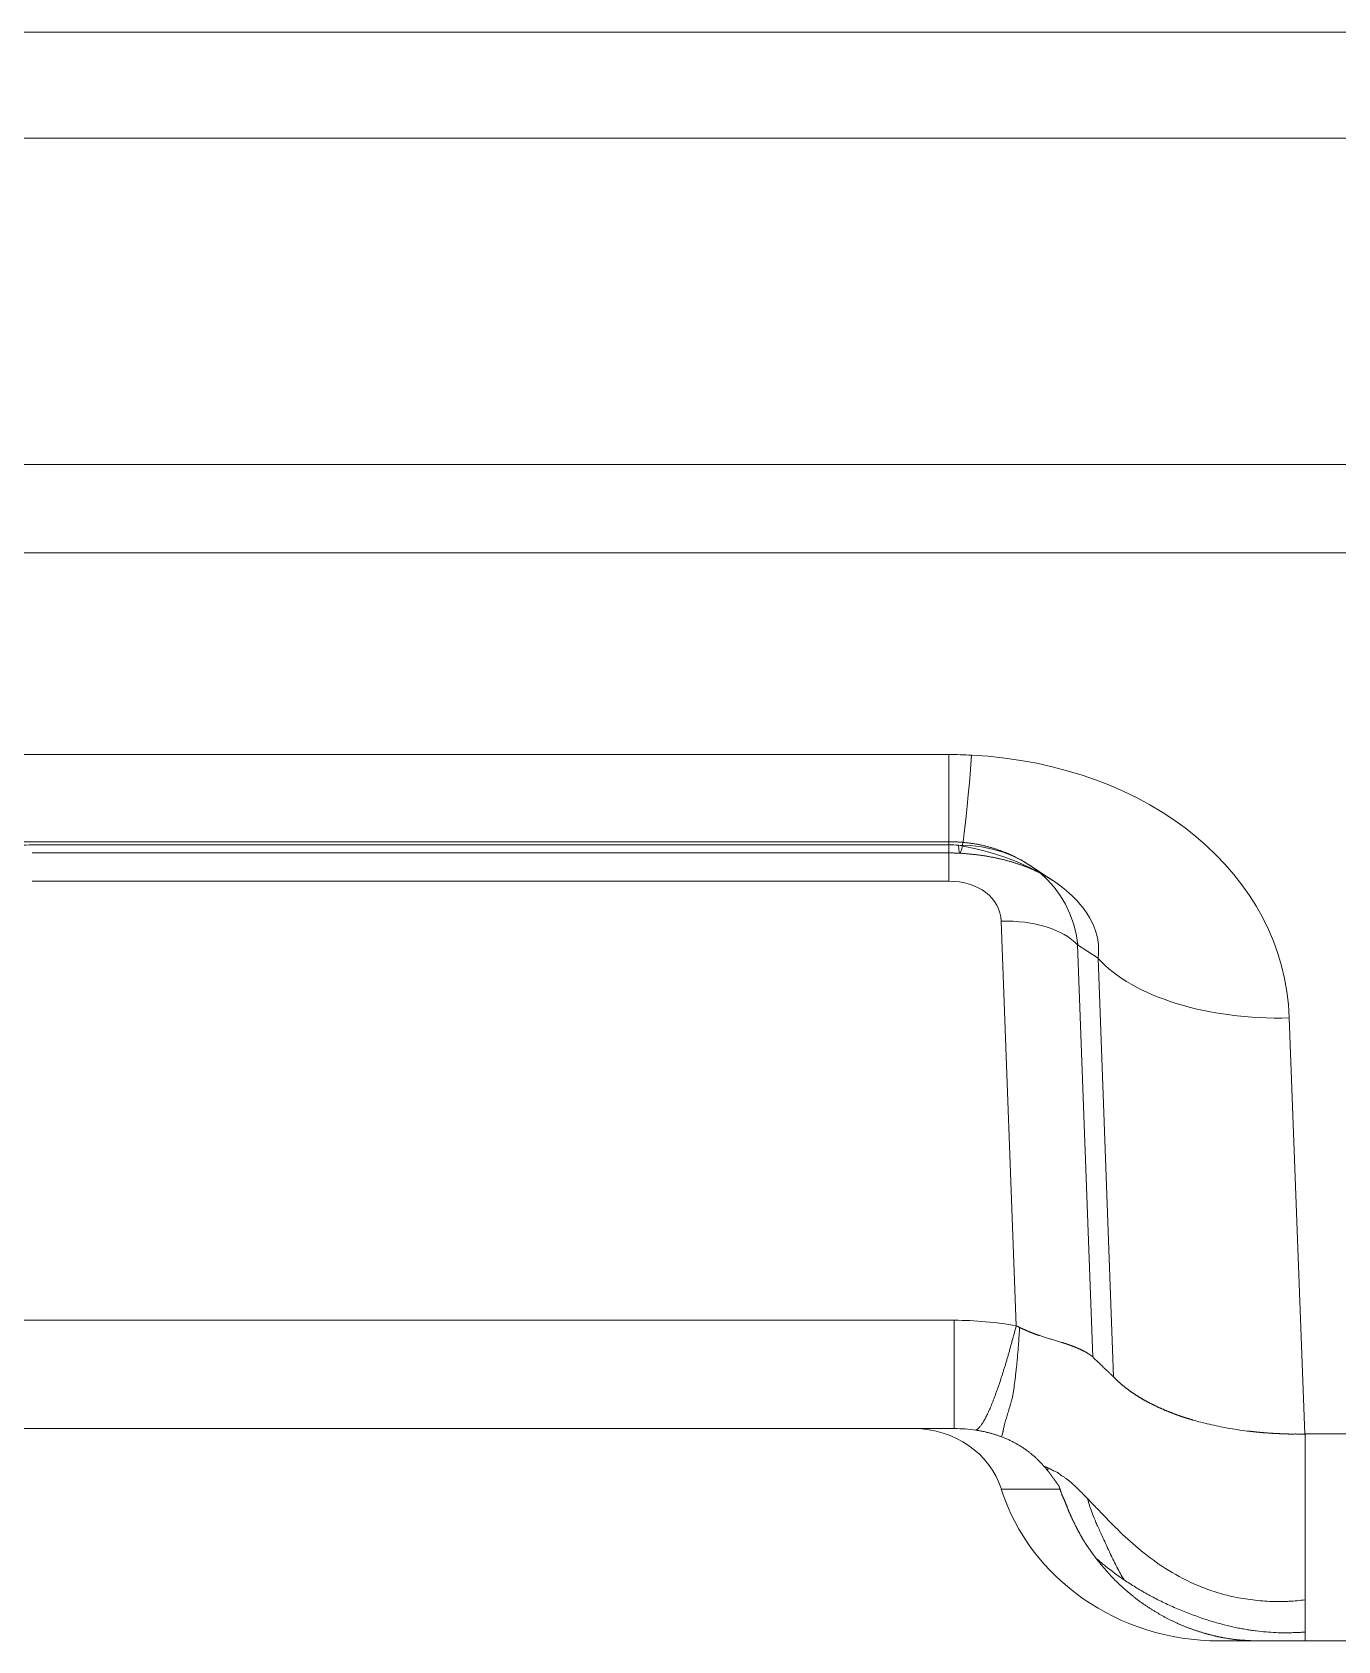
# Model space of a CAD drawing. Header units: millimetres. Extents: x 117382 to 126876, y -1151 to 1280.
# Drawn here: x 126549.65 to 126561.96, y 759.21 to 774.37 of the extents above; entities that cross this region are included whole.
import ezdxf

# ---------------------------------------------------------------- set-up
doc = ezdxf.new("R2010")
doc.units = ezdxf.units.MM
doc.linetypes.add('DASHED', pattern=[0])
doc.layers.add('DIE_P', color=2, linetype='Continuous')
doc.layers.add('TEXT', color=4, linetype='Continuous')

# ---------------------------------------------------------------- blocks, each defined once
blk = doc.blocks.new('*u7592')
at = {"layer": 'DIE_P', "color": 155, "linetype": 'DASHED', "lineweight": 13}
for p, q in [((-58.676, 19.761), (25.506, 19.761)), ((0, 15.688), (30.615, 15.688)), ((30.615, 14.856), (0, 14.856)), ((16.146, 12.954), (7.501, 12.954)), ((16.146, 12.026), (16.146, 12.954)), ((7.501, 12.102), (16.146, 12.102)), ((16.146, 12.102), (16.146, 11.76)), ((7.501, 11.76), (16.146, 11.76)), ((16.638, 11.384), (16.78, 7.569)), ((17.503, 7.275), (17.359, 11.16)), ((17.359, 11.16), (17.551, 11.033)), ((17.551, 11.033), (17.698, 7.087)), ((19.5, 6.549), (19.355, 10.472)), ((16.195, 7.621), (7.016, 7.621)), ((16.195, 6.6), (16.195, 7.621)), ((30.615, 6.55), (19.502, 6.55)), ((17.191, 6.029), (16.64, 6.029))]:
    blk.add_line(p, q, dxfattribs=at)
at = {"layer": 'DIE_P', "color": 11, "linetype": 'Continuous', "lineweight": 13}
blk.add_line((25.443, 19.763), (-58.621, 19.763), dxfattribs=at)
at = {"layer": 'DIE_P', "color": 155, "linetype": 'Continuous', "lineweight": 13}
blk.add_line((23.201, 18.763), (-56.385, 18.763), dxfattribs=at)
at = {"layer": 'DIE_P', "color": 2, "linetype": 'DASHED', "lineweight": 13}
for p, q in [((16.146, 12.132), (7.501, 12.132)), ((7.501, 12.026), (16.146, 12.026)), ((17.119, 11.771), (16.906, 11.911)), ((7.016, 6.6), (16.195, 6.6)), ((18.693, 4.6), (19.074, 4.6)), ((19.504, 4.6), (30.335, 4.6))]:
    blk.add_line(p, q, dxfattribs=at)
at = {"layer": 'DIE_P', "color": 155, "linetype": 'DASHED', "lineweight": 13}
for centre, major_axis, ratio, start_param, end_param in [((16.36, 14.02), (-0.111, -1.997), 0.035045, 6.00842, 7.289464), ((15.709, 10.071), (3.595, 0.796), 0.771271, 6.14317, 7.505588), ((16.086, 10.895), (1.119, 0.715), 0.866357, 5.869625, 7.232042), ((15.709, 11.142), (-1.848, 0.042), 0.544446, 3.074179, 4.436596), ((16.086, 11.323), (0.545, 0.121), 0.771271, 6.14317, 7.574486), ((16.638, 10.955), (-0.799, -0.03), 0.535564, 3.568082, 4.692508), ((19.355, 11.543), (1.999, 0.074), 0.535564, 3.568082, 4.692508), ((15.463, 4.621), (2.927, 1.937), 0.782698, 0.68218, 0.869048), ((15.463, 5.8), (1.352, 0.537), 0.438926, 0.648764, 0.835632)]:
    blk.add_ellipse(centre, major_axis=major_axis, ratio=ratio, start_param=start_param, end_param=end_param, dxfattribs=at)
at = {"layer": 'DIE_P', "color": 2, "linetype": 'DASHED', "lineweight": 13}
for centre, major_axis, start_param, end_param in [((15.819, 5.8), (-0.857, 0), 3.431344, 4.712389), ((18.693, 6.6), (-2.143, 0), 0.289752, 1.570796)]:
    blk.add_ellipse(centre, major_axis=major_axis, ratio=0.933382, start_param=start_param, end_param=end_param, dxfattribs=at)
at = {"layer": 'DIE_P', "color": 155, "linetype": 'DASHED', "lineweight": 13}
for points, knots in [([(7.501, 12.954), (7.455, 12.954), (7.409, 12.954), (7.317, 12.95), (7.271, 12.948), (7.225, 12.944)], [0, 0, 0, 0, 0.5, 0.5, 1, 1, 1, 1]), ([(16.398, 6.586), (16.4, 6.587), (16.404, 6.589), (16.41, 6.592), (16.417, 6.597), (16.423, 6.603), (16.43, 6.61), (16.437, 6.618), (16.445, 6.627), (16.452, 6.638), (16.46, 6.649), (16.469, 6.662), (16.477, 6.677), (16.486, 6.692), (16.494, 6.709), (16.504, 6.727), (16.513, 6.747), (16.523, 6.768), (16.533, 6.791), (16.543, 6.815), (16.553, 6.84), (16.564, 6.867), (16.575, 6.896), (16.586, 6.926), (16.598, 6.958), (16.609, 6.991), (16.621, 7.026), (16.631, 7.056), (16.639, 7.079), (16.644, 7.095), (16.649, 7.111), (16.654, 7.127), (16.659, 7.143), (16.664, 7.16), (16.669, 7.176), (16.675, 7.193), (16.68, 7.21), (16.685, 7.227), (16.69, 7.244), (16.695, 7.261), (16.7, 7.278), (16.705, 7.296), (16.71, 7.313), (16.715, 7.331), (16.72, 7.349), (16.725, 7.367), (16.73, 7.385), (16.735, 7.403), (16.74, 7.422), (16.745, 7.44), (16.75, 7.458), (16.755, 7.476), (16.76, 7.495), (16.765, 7.513), (16.77, 7.531), (16.775, 7.549), (16.778, 7.561), (16.78, 7.567)], [0, 0, 0, 0, 0.022678, 0.045521, 0.068563, 0.09183, 0.115344, 0.139117, 0.163149, 0.187423, 0.211929, 0.236664, 0.261633, 0.286845, 0.312311, 0.338045, 0.364049, 0.390299, 0.416786, 0.443522, 0.470532, 0.497811, 0.52535, 0.553144, 0.581207, 0.609562, 0.638224, 0.6672, 0.679318, 0.691397, 0.703437, 0.715425, 0.727357, 0.739242, 0.751083, 0.762881, 0.774635, 0.786345, 0.798009, 0.809627, 0.8212, 0.832726, 0.844212, 0.85567, 0.867108, 0.878546, 0.889968, 0.901339, 0.912627, 0.923838, 0.934993, 0.946081, 0.957028, 0.967797, 0.978491, 0.989228, 1, 1, 1, 1]), ([(16.642, 6.523), (16.644, 6.528), (16.646, 6.534), (16.65, 6.548), (16.652, 6.556), (16.654, 6.569), (16.655, 6.572), (16.656, 6.577), (16.656, 6.58), (16.658, 6.589), (16.661, 6.607), (16.67, 6.641), (16.679, 6.671), (16.688, 6.703), (16.693, 6.719), (16.709, 6.771), (16.72, 6.808), (16.734, 6.857), (16.737, 6.867), (16.742, 6.888), (16.746, 6.905), (16.749, 6.922), (16.751, 6.934), (16.752, 6.941), (16.755, 6.959), (16.757, 6.972), (16.763, 7.011), (16.766, 7.038), (16.773, 7.094), (16.776, 7.123), (16.781, 7.167), (16.783, 7.182), (16.786, 7.213), (16.788, 7.228), (16.792, 7.276), (16.795, 7.309), (16.799, 7.359), (16.8, 7.376), (16.802, 7.402), (16.803, 7.411), (16.804, 7.428), (16.805, 7.437), (16.806, 7.455), (16.806, 7.465), (16.808, 7.483), (16.808, 7.492), (16.809, 7.509), (16.81, 7.518), (16.811, 7.536), (16.811, 7.545), (16.811, 7.554)], [0, 0, 0, 0, 0.0625, 0.0625, 0.125, 0.125, 0.140625, 0.140625, 0.15625, 0.15625, 0.1875, 0.25, 0.3125, 0.3125, 0.375, 0.375, 0.5, 0.5, 0.53125, 0.53125, 0.5625, 0.578125, 0.578125, 0.59375, 0.59375, 0.625, 0.625, 0.6875, 0.6875, 0.75, 0.75, 0.78125, 0.78125, 0.8125, 0.8125, 0.875, 0.875, 0.90625, 0.90625, 0.921875, 0.921875, 0.9375, 0.9375, 0.953125, 0.953125, 0.96875, 0.96875, 0.984375, 0.984375, 1, 1, 1, 1]), ([(16.78, 7.567), (16.781, 7.567), (16.783, 7.567), (16.785, 7.566), (16.788, 7.565), (16.791, 7.564), (16.794, 7.563), (16.797, 7.562), (16.8, 7.56), (16.802, 7.559), (16.805, 7.557), (16.808, 7.555), (16.81, 7.554), (16.811, 7.554)], [0, 0, 0, 0, 0.07697, 0.157414, 0.241547, 0.329382, 0.420444, 0.514176, 0.610005, 0.70728, 0.805215, 0.903002, 1, 1, 1, 1]), ([(16.811, 7.554), (16.813, 7.553), (16.817, 7.551), (16.823, 7.548), (16.829, 7.545), (16.835, 7.543), (16.84, 7.54), (16.846, 7.538), (16.852, 7.536), (16.857, 7.533), (16.863, 7.531), (16.869, 7.528), (16.874, 7.526), (16.88, 7.523), (16.885, 7.521), (16.891, 7.518), (16.897, 7.516), (16.902, 7.514), (16.908, 7.512), (16.913, 7.509), (16.918, 7.507), (16.924, 7.505), (16.929, 7.503), (16.934, 7.501), (16.94, 7.499), (16.945, 7.497), (16.95, 7.495), (16.956, 7.493), (16.961, 7.491), (16.966, 7.489), (16.971, 7.487), (16.976, 7.485), (16.981, 7.483), (16.987, 7.482), (16.992, 7.48), (16.997, 7.478), (17.006, 7.475), (17.02, 7.47), (17.038, 7.464), (17.057, 7.459), (17.075, 7.453), (17.094, 7.447), (17.113, 7.442), (17.132, 7.436), (17.15, 7.431), (17.169, 7.425), (17.188, 7.419), (17.202, 7.415), (17.211, 7.412), (17.214, 7.411), (17.218, 7.41), (17.221, 7.409), (17.225, 7.408), (17.228, 7.407), (17.231, 7.406), (17.235, 7.405), (17.238, 7.403), (17.242, 7.402), (17.245, 7.401), (17.249, 7.4), (17.252, 7.399), (17.256, 7.398), (17.259, 7.397), (17.262, 7.395), (17.266, 7.394), (17.269, 7.393), (17.272, 7.392), (17.276, 7.391), (17.279, 7.39), (17.282, 7.388), (17.286, 7.387), (17.289, 7.386), (17.292, 7.385), (17.296, 7.384), (17.299, 7.382), (17.302, 7.381), (17.306, 7.38), (17.309, 7.379), (17.312, 7.377), (17.315, 7.376), (17.318, 7.375), (17.322, 7.374), (17.325, 7.372), (17.328, 7.371), (17.331, 7.37), (17.334, 7.369), (17.338, 7.367), (17.341, 7.366), (17.344, 7.365), (17.347, 7.364), (17.35, 7.362), (17.353, 7.361), (17.356, 7.36), (17.359, 7.358), (17.362, 7.357), (17.365, 7.356), (17.368, 7.354), (17.371, 7.353), (17.374, 7.352), (17.377, 7.35), (17.38, 7.349), (17.383, 7.348), (17.386, 7.346), (17.389, 7.345), (17.392, 7.344), (17.395, 7.342), (17.398, 7.341), (17.401, 7.339), (17.404, 7.338), (17.406, 7.336), (17.409, 7.335), (17.412, 7.334), (17.415, 7.332), (17.418, 7.331), (17.42, 7.329), (17.423, 7.328), (17.426, 7.326), (17.429, 7.325), (17.431, 7.323), (17.434, 7.322), (17.437, 7.32), (17.439, 7.319), (17.442, 7.317), (17.444, 7.316), (17.447, 7.314), (17.45, 7.313), (17.452, 7.311), (17.455, 7.309), (17.457, 7.308), (17.46, 7.306), (17.462, 7.305), (17.465, 7.303), (17.467, 7.301), (17.47, 7.3), (17.472, 7.298), (17.474, 7.297), (17.477, 7.295), (17.479, 7.293), (17.481, 7.292), (17.484, 7.29), (17.486, 7.288), (17.488, 7.287), (17.49, 7.285), (17.493, 7.283), (17.495, 7.282), (17.497, 7.28), (17.499, 7.279), (17.501, 7.277), (17.503, 7.276), (17.504, 7.275)], [0, 0, 0, 0, 0.007821, 0.015498, 0.022928, 0.030126, 0.037174, 0.044163, 0.051157, 0.058179, 0.065219, 0.072247, 0.079233, 0.08616, 0.09303, 0.099848, 0.106625, 0.113347, 0.119989, 0.126567, 0.133105, 0.139626, 0.146143, 0.152622, 0.159058, 0.165453, 0.171804, 0.178111, 0.184372, 0.19059, 0.196769, 0.202931, 0.20907, 0.215185, 0.221274, 0.227329, 0.233346, 0.254923, 0.276846, 0.299043, 0.321418, 0.344201, 0.367233, 0.390612, 0.41437, 0.438455, 0.462959, 0.487835, 0.492511, 0.497191, 0.501877, 0.506568, 0.511266, 0.515969, 0.520678, 0.525394, 0.530117, 0.534845, 0.539578, 0.544317, 0.54906, 0.553809, 0.558564, 0.563326, 0.568095, 0.572871, 0.577656, 0.582447, 0.587246, 0.592051, 0.596863, 0.601681, 0.606506, 0.611338, 0.616178, 0.621025, 0.62588, 0.630743, 0.635613, 0.640492, 0.645378, 0.650271, 0.655171, 0.66008, 0.664998, 0.669925, 0.674858, 0.679797, 0.684744, 0.689702, 0.69467, 0.699646, 0.704629, 0.709619, 0.714617, 0.719622, 0.724637, 0.72966, 0.734693, 0.739735, 0.744786, 0.749847, 0.754917, 0.759994, 0.765079, 0.770173, 0.775276, 0.780388, 0.785509, 0.79064, 0.795781, 0.800933, 0.806094, 0.811266, 0.816448, 0.82164, 0.826841, 0.832052, 0.837273, 0.842503, 0.847744, 0.852994, 0.858255, 0.863526, 0.868811, 0.874109, 0.879419, 0.884741, 0.890072, 0.895413, 0.900762, 0.906121, 0.911491, 0.916872, 0.922268, 0.927683, 0.933119, 0.938569, 0.944027, 0.949482, 0.954944, 0.960435, 0.965975, 0.971591, 0.977311, 0.982817, 0.98769, 0.992202, 1, 1, 1, 1]), ([(17.504, 7.275), (17.508, 7.271), (17.516, 7.262), (17.529, 7.25), (17.543, 7.237), (17.557, 7.223), (17.571, 7.209), (17.586, 7.195), (17.599, 7.182), (17.611, 7.17), (17.623, 7.159), (17.636, 7.147), (17.646, 7.137), (17.652, 7.131), (17.656, 7.128), (17.659, 7.125), (17.662, 7.122), (17.664, 7.12), (17.667, 7.117), (17.67, 7.115), (17.672, 7.112), (17.675, 7.11), (17.677, 7.108), (17.679, 7.106), (17.682, 7.103), (17.684, 7.101), (17.686, 7.099), (17.688, 7.097), (17.69, 7.096), (17.691, 7.095), (17.693, 7.093), (17.694, 7.091), (17.696, 7.089), (17.698, 7.087), (17.699, 7.086)], [0, 0, 0, 0, 0.063953, 0.130227, 0.19932, 0.270444, 0.343955, 0.419609, 0.49738, 0.550147, 0.609309, 0.674914, 0.746938, 0.76328, 0.779189, 0.794691, 0.809815, 0.824595, 0.838965, 0.852811, 0.866045, 0.878582, 0.890363, 0.90157, 0.912968, 0.924854, 0.937126, 0.948011, 0.956875, 0.963517, 0.969515, 0.977645, 0.987866, 1, 1, 1, 1]), ([(17.699, 7.086), (17.7, 7.085), (17.703, 7.082), (17.707, 7.078), (17.712, 7.073), (17.718, 7.068), (17.723, 7.063), (17.729, 7.057), (17.734, 7.052), (17.739, 7.047), (17.744, 7.042), (17.75, 7.037), (17.755, 7.033), (17.76, 7.028), (17.766, 7.023), (17.771, 7.018), (17.777, 7.014), (17.782, 7.009), (17.788, 7.004), (17.794, 7), (17.799, 6.995), (17.805, 6.991), (17.811, 6.986), (17.816, 6.982), (17.822, 6.977), (17.828, 6.973), (17.834, 6.968), (17.84, 6.964), (17.846, 6.96), (17.852, 6.955), (17.858, 6.951), (17.864, 6.947), (17.87, 6.942), (17.876, 6.938), (17.882, 6.934), (17.888, 6.93), (17.894, 6.926), (17.901, 6.921), (17.907, 6.917), (17.913, 6.913), (17.92, 6.909), (17.926, 6.905), (17.932, 6.901), (17.939, 6.897), (17.945, 6.893), (17.951, 6.89), (17.958, 6.886), (17.964, 6.882), (17.971, 6.878), (17.977, 6.874), (17.984, 6.871), (17.99, 6.867), (17.997, 6.863), (18.004, 6.86), (18.01, 6.856), (18.017, 6.852), (18.024, 6.849), (18.03, 6.845), (18.037, 6.842), (18.044, 6.838), (18.051, 6.835), (18.057, 6.832), (18.064, 6.828), (18.071, 6.825), (18.078, 6.822), (18.085, 6.818), (18.091, 6.815), (18.098, 6.812), (18.105, 6.809), (18.112, 6.805), (18.119, 6.802), (18.126, 6.799), (18.133, 6.796), (18.14, 6.793), (18.147, 6.79), (18.154, 6.787), (18.161, 6.784), (18.168, 6.78), (18.175, 6.777), (18.182, 6.774), (18.189, 6.771), (18.196, 6.768), (18.204, 6.765), (18.211, 6.762), (18.218, 6.76), (18.225, 6.757), (18.232, 6.754), (18.24, 6.751), (18.247, 6.748), (18.254, 6.745), (18.261, 6.742), (18.269, 6.74), (18.276, 6.737), (18.283, 6.734), (18.291, 6.731), (18.298, 6.729), (18.305, 6.726), (18.313, 6.724), (18.32, 6.721), (18.327, 6.718), (18.335, 6.716), (18.342, 6.713), (18.35, 6.711), (18.357, 6.708), (18.364, 6.706), (18.372, 6.704), (18.379, 6.701), (18.387, 6.699), (18.394, 6.697), (18.402, 6.694), (18.409, 6.692), (18.417, 6.69), (18.424, 6.688), (18.432, 6.685), (18.439, 6.683), (18.469, 6.675), (18.522, 6.66), (18.602, 6.641), (18.685, 6.622), (18.773, 6.605), (18.864, 6.59), (18.929, 6.581), (18.964, 6.577), (18.969, 6.577), (18.974, 6.576), (18.98, 6.575), (18.985, 6.575), (18.99, 6.574), (18.996, 6.574), (19.001, 6.573), (19.006, 6.572), (19.012, 6.572), (19.018, 6.571), (19.023, 6.571), (19.029, 6.57), (19.035, 6.569), (19.04, 6.569), (19.046, 6.568), (19.052, 6.567), (19.058, 6.567), (19.064, 6.566), (19.07, 6.566), (19.076, 6.565), (19.082, 6.564), (19.089, 6.564), (19.095, 6.563), (19.101, 6.563), (19.108, 6.562), (19.114, 6.562), (19.121, 6.561), (19.127, 6.561), (19.134, 6.56), (19.14, 6.56), (19.147, 6.559), (19.154, 6.559), (19.161, 6.558), (19.167, 6.558), (19.174, 6.557), (19.181, 6.557), (19.188, 6.556), (19.195, 6.556), (19.202, 6.555), (19.21, 6.555), (19.217, 6.555), (19.224, 6.554), (19.231, 6.554), (19.239, 6.554), (19.246, 6.553), (19.254, 6.553), (19.261, 6.553), (19.269, 6.552), (19.276, 6.552), (19.284, 6.552), (19.292, 6.551), (19.3, 6.551), (19.308, 6.551), (19.315, 6.55), (19.323, 6.55), (19.331, 6.55), (19.339, 6.55), (19.347, 6.549), (19.355, 6.549), (19.363, 6.549), (19.371, 6.549), (19.379, 6.549), (19.388, 6.549), (19.396, 6.549), (19.405, 6.549), (19.413, 6.55), (19.422, 6.549), (19.431, 6.549), (19.44, 6.549), (19.449, 6.549), (19.457, 6.549), (19.466, 6.549), (19.474, 6.549), (19.483, 6.549), (19.49, 6.549), (19.496, 6.549), (19.498, 6.549)], [0, 0, 0, 0, 0.004154, 0.00891, 0.014126, 0.019701, 0.025172, 0.030301, 0.0353, 0.040228, 0.04514, 0.050049, 0.054954, 0.059856, 0.064752, 0.069639, 0.074516, 0.079382, 0.084234, 0.089072, 0.093897, 0.098714, 0.103522, 0.108319, 0.113106, 0.11788, 0.122641, 0.127387, 0.132122, 0.136849, 0.141567, 0.146279, 0.150984, 0.155683, 0.160378, 0.165062, 0.169731, 0.174387, 0.179028, 0.183655, 0.188269, 0.19287, 0.197457, 0.20203, 0.206591, 0.211139, 0.215675, 0.220199, 0.224711, 0.229213, 0.233705, 0.238188, 0.242662, 0.247128, 0.251584, 0.25603, 0.260466, 0.264892, 0.269307, 0.273711, 0.278104, 0.282484, 0.286852, 0.291206, 0.295548, 0.299876, 0.304196, 0.308507, 0.312809, 0.317103, 0.321388, 0.325665, 0.329934, 0.334194, 0.338447, 0.342692, 0.346929, 0.351158, 0.355379, 0.359594, 0.3638, 0.368, 0.372192, 0.376377, 0.380556, 0.384727, 0.388891, 0.393049, 0.3972, 0.401344, 0.405481, 0.409612, 0.413736, 0.417854, 0.421965, 0.426069, 0.430167, 0.434258, 0.438343, 0.442419, 0.446488, 0.450549, 0.454603, 0.45865, 0.462689, 0.466721, 0.470746, 0.474763, 0.478774, 0.482777, 0.486774, 0.490763, 0.494746, 0.498722, 0.502692, 0.506655, 0.545508, 0.585616, 0.626788, 0.669021, 0.712413, 0.756853, 0.759181, 0.761532, 0.763905, 0.766302, 0.768721, 0.771163, 0.773628, 0.776117, 0.778628, 0.781163, 0.78372, 0.786302, 0.788906, 0.791534, 0.794185, 0.796859, 0.799555, 0.802275, 0.805016, 0.807781, 0.810568, 0.813378, 0.816209, 0.819064, 0.82194, 0.824838, 0.827759, 0.830701, 0.833666, 0.836652, 0.83966, 0.84269, 0.845741, 0.848813, 0.851907, 0.855023, 0.85816, 0.861318, 0.864497, 0.867698, 0.87092, 0.874166, 0.877434, 0.880725, 0.88404, 0.88738, 0.890744, 0.894135, 0.897552, 0.900992, 0.904452, 0.907928, 0.91142, 0.914927, 0.918446, 0.921976, 0.925515, 0.929061, 0.932611, 0.93617, 0.939758, 0.943379, 0.947036, 0.950735, 0.95448, 0.958274, 0.962124, 0.966033, 0.970008, 0.973994, 0.97794, 0.981833, 0.985657, 0.989399, 0.993045, 0.996582, 1, 1, 1, 1]), ([(16.642, 6.523), (16.637, 6.525), (16.628, 6.528), (16.614, 6.533), (16.6, 6.538), (16.586, 6.543), (16.572, 6.547), (16.558, 6.551), (16.543, 6.555), (16.529, 6.559), (16.515, 6.563), (16.5, 6.566), (16.486, 6.57), (16.471, 6.573), (16.457, 6.576), (16.442, 6.579), (16.428, 6.581), (16.413, 6.584), (16.403, 6.585), (16.398, 6.586)], [0, 0, 0, 0, 0.058182, 0.116306, 0.174537, 0.232905, 0.291372, 0.349882, 0.408407, 0.466973, 0.525674, 0.584534, 0.643513, 0.702577, 0.76176, 0.821097, 0.880599, 0.940249, 1, 1, 1, 1]), ([(17.038, 6.249), (17.034, 6.254), (17.027, 6.262), (17.015, 6.275), (17.003, 6.288), (16.991, 6.3), (16.979, 6.311), (16.967, 6.323), (16.955, 6.334), (16.943, 6.344), (16.931, 6.354), (16.919, 6.364), (16.907, 6.374), (16.895, 6.383), (16.883, 6.392), (16.87, 6.401), (16.857, 6.411), (16.842, 6.421), (16.827, 6.43), (16.812, 6.44), (16.797, 6.449), (16.782, 6.457), (16.767, 6.466), (16.752, 6.474), (16.736, 6.482), (16.721, 6.489), (16.705, 6.497), (16.689, 6.504), (16.674, 6.51), (16.658, 6.517), (16.647, 6.521), (16.642, 6.523)], [0, 0, 0, 0, 0.036961, 0.073127, 0.108507, 0.143288, 0.177724, 0.211595, 0.24475, 0.277355, 0.309598, 0.341445, 0.372636, 0.403284, 0.433471, 0.463267, 0.499678, 0.535914, 0.572026, 0.60798, 0.643943, 0.679865, 0.715633, 0.751244, 0.786866, 0.822499, 0.858092, 0.893605, 0.929055, 0.964513, 1, 1, 1, 1]), ([(19.506, 6.549), (19.505, 6.547), (19.505, 6.542), (19.505, 6.536), (19.505, 6.53), (19.505, 6.524), (19.504, 6.518), (19.504, 6.512), (19.504, 6.506), (19.504, 6.5), (19.504, 6.494), (19.504, 6.488), (19.504, 6.483), (19.504, 6.477), (19.504, 6.472), (19.504, 6.466), (19.504, 6.461), (19.504, 6.455), (19.504, 6.45), (19.504, 6.445), (19.504, 6.44), (19.504, 6.435), (19.504, 6.43), (19.504, 6.425), (19.504, 6.42), (19.504, 6.415), (19.504, 6.41), (19.504, 6.405), (19.504, 6.401), (19.504, 6.396), (19.504, 6.392), (19.504, 6.387), (19.504, 6.383), (19.504, 6.378), (19.504, 6.374), (19.504, 6.37), (19.504, 6.366), (19.504, 6.362), (19.504, 6.358), (19.504, 6.354), (19.504, 6.35), (19.504, 6.346), (19.504, 6.342), (19.504, 6.339), (19.504, 6.335), (19.504, 6.315), (19.504, 6.278), (19.504, 6.226), (19.504, 6.174), (19.504, 6.121), (19.504, 6.068), (19.504, 6.016), (19.504, 5.965), (19.504, 5.916), (19.504, 5.869), (19.504, 5.824), (19.504, 5.78), (19.504, 5.727), (19.504, 5.664), (19.504, 5.593), (19.503, 5.524), (19.503, 5.458), (19.503, 5.395), (19.503, 5.335), (19.503, 5.277), (19.504, 5.222), (19.504, 5.169), (19.504, 5.131), (19.504, 5.104), (19.504, 5.089), (19.504, 5.073), (19.504, 5.058), (19.504, 5.043), (19.504, 5.029), (19.504, 5.014), (19.504, 5), (19.504, 4.99), (19.504, 4.986)], [0, 0, 0, 0, 0.003219, 0.006298, 0.009334, 0.012371, 0.015396, 0.018392, 0.021348, 0.024262, 0.027139, 0.029983, 0.032798, 0.035585, 0.038345, 0.041078, 0.043782, 0.046457, 0.049101, 0.051717, 0.054304, 0.056862, 0.05939, 0.061888, 0.064357, 0.066796, 0.069205, 0.071585, 0.073935, 0.076255, 0.078545, 0.080806, 0.083037, 0.085237, 0.087408, 0.089549, 0.09166, 0.093741, 0.095792, 0.097813, 0.099804, 0.101765, 0.103695, 0.105596, 0.107467, 0.109308, 0.13671, 0.164111, 0.191519, 0.218907, 0.24856, 0.277558, 0.305923, 0.33365, 0.360727, 0.387155, 0.412953, 0.438112, 0.483701, 0.528877, 0.573638, 0.618, 0.66196, 0.705528, 0.748765, 0.791659, 0.834229, 0.876509, 0.890009, 0.903562, 0.917168, 0.930831, 0.944556, 0.958339, 0.972175, 0.986063, 1, 1, 1, 1]), ([(17.077, 6.203), (17.074, 6.207), (17.068, 6.215), (17.058, 6.227), (17.048, 6.238), (17.042, 6.246), (17.038, 6.249)], [0, 0, 0, 0, 0.256753, 0.509547, 0.756817, 1, 1, 1, 1]), ([(17.077, 6.203), (17.077, 6.203), (17.077, 6.203), (17.078, 6.212), (17.078, 6.222), (17.078, 6.23)], [0, 0, 0, 0, 0.053088, 0.053088, 1, 1, 1, 1]), ([(19.504, 4.986), (19.457, 4.98), (19.406, 4.975), (19.336, 4.972), (19.314, 4.971), (19.292, 4.97), (19.277, 4.97), (19.269, 4.97), (19.231, 4.97), (19.17, 4.971), (19.109, 4.975), (19.048, 4.98), (19.017, 4.984), (18.927, 4.996), (18.868, 5.006), (18.753, 5.032), (18.698, 5.048), (18.592, 5.082), (18.541, 5.101), (18.394, 5.163), (18.304, 5.211), (18.136, 5.313), (18.059, 5.368), (17.914, 5.483), (17.847, 5.543), (17.72, 5.663), (17.661, 5.723), (17.578, 5.81), (17.551, 5.838), (17.5, 5.892), (17.475, 5.918), (17.452, 5.942)], [0, 0, 0, 0, 0.0625, 0.0625, 0.078125, 0.085938, 0.085938, 0.09375, 0.09375, 0.125, 0.15625, 0.15625, 0.1875, 0.1875, 0.25, 0.25, 0.3125, 0.3125, 0.375, 0.375, 0.5, 0.5, 0.625, 0.625, 0.75, 0.75, 0.875, 0.875, 0.9375, 0.9375, 1, 1, 1, 1]), ([(19.504, 4.986), (19.504, 4.977), (19.504, 4.96), (19.504, 4.936), (19.504, 4.912), (19.504, 4.889), (19.504, 4.867), (19.504, 4.845), (19.504, 4.824), (19.504, 4.804), (19.504, 4.785), (19.504, 4.766), (19.504, 4.749), (19.504, 4.736), (19.504, 4.726), (19.504, 4.721), (19.504, 4.715), (19.504, 4.709), (19.504, 4.703), (19.504, 4.696), (19.504, 4.69), (19.504, 4.686), (19.504, 4.683)], [0, 0, 0, 0, 0.06246, 0.125323, 0.188591, 0.252275, 0.316362, 0.380878, 0.445897, 0.511333, 0.577185, 0.643487, 0.710252, 0.777461, 0.799746, 0.823611, 0.849065, 0.87611, 0.904735, 0.934932, 0.966688, 1, 1, 1, 1]), ([(19.504, 4.683), (19.504, 4.681), (19.504, 4.676), (19.504, 4.668), (19.504, 4.661), (19.504, 4.654), (19.504, 4.646), (19.504, 4.64), (19.504, 4.634), (19.504, 4.629), (19.504, 4.625), (19.504, 4.621), (19.504, 4.618), (19.504, 4.615), (19.504, 4.613), (19.504, 4.61), (19.504, 4.608), (19.504, 4.607), (19.504, 4.605), (19.504, 4.604), (19.504, 4.603), (19.504, 4.602), (19.504, 4.601), (19.504, 4.601), (19.504, 4.6), (19.504, 4.6), (19.504, 4.6), (19.504, 4.6), (19.504, 4.6)], [0, 0, 0, 0, 0.046005, 0.094351, 0.144998, 0.197943, 0.253248, 0.310817, 0.370611, 0.413524, 0.455324, 0.496045, 0.535675, 0.574218, 0.6117, 0.648103, 0.683412, 0.717639, 0.750769, 0.782786, 0.813707, 0.843536, 0.87228, 0.899956, 0.92659, 0.952182, 0.976684, 1, 1, 1, 1])]:
    blk.add_open_spline(points, degree=3, knots=knots, dxfattribs=at)
for points in [[(16.36, 12.948), (16.289, 12.952), (16.218, 12.954), (16.146, 12.954)], [(7.389, 12.098), (7.427, 12.1), (7.464, 12.102), (7.501, 12.102)], [(16.146, 12.102), (16.176, 12.102), (16.205, 12.101), (16.234, 12.099)]]:
    blk.add_open_spline(points, degree=3, dxfattribs=at)
at = {"layer": 'DIE_P', "color": 2, "linetype": 'DASHED', "lineweight": 13}
for points, degree, knots in [([(7.501, 12.132), (7.497, 12.132), (7.488, 12.132), (7.474, 12.132), (7.458, 12.131), (7.442, 12.131), (7.426, 12.13), (7.41, 12.129), (7.395, 12.128), (7.379, 12.127), (7.363, 12.125), (7.348, 12.124), (7.332, 12.122), (7.316, 12.12), (7.301, 12.118), (7.285, 12.115), (7.27, 12.113), (7.254, 12.11), (7.239, 12.108), (7.223, 12.105), (7.208, 12.101), (7.193, 12.098), (7.178, 12.095), (7.163, 12.091), (7.147, 12.087), (7.132, 12.083), (7.117, 12.079), (7.103, 12.075), (7.088, 12.07), (7.073, 12.066), (7.058, 12.061), (7.044, 12.056), (7.029, 12.051), (7.015, 12.045), (7, 12.04), (6.986, 12.034), (6.972, 12.028), (6.957, 12.022), (6.943, 12.016), (6.929, 12.01), (6.915, 12.004), (6.902, 11.997), (6.888, 11.99), (6.874, 11.984), (6.861, 11.977), (6.847, 11.969), (6.834, 11.962), (6.821, 11.955), (6.808, 11.947), (6.795, 11.939), (6.782, 11.931), (6.769, 11.923), (6.756, 11.915), (6.744, 11.907), (6.731, 11.898), (6.719, 11.89), (6.707, 11.881), (6.695, 11.872), (6.683, 11.863), (6.671, 11.854), (6.659, 11.845), (6.648, 11.835), (6.639, 11.828), (6.633, 11.823), (6.632, 11.822)], 3, [0, 0, 0, 0, 0.01236, 0.029096, 0.045825, 0.062543, 0.079251, 0.095948, 0.112634, 0.129309, 0.145973, 0.162625, 0.179266, 0.195895, 0.212512, 0.229117, 0.24571, 0.26229, 0.278858, 0.295413, 0.311955, 0.328484, 0.345, 0.361503, 0.377992, 0.394467, 0.410929, 0.427377, 0.44381, 0.46023, 0.476635, 0.493025, 0.509402, 0.525763, 0.54211, 0.558442, 0.574759, 0.59106, 0.607347, 0.623618, 0.639874, 0.656115, 0.672341, 0.68855, 0.704745, 0.720923, 0.737087, 0.753234, 0.769366, 0.785482, 0.801583, 0.817668, 0.833738, 0.849792, 0.86583, 0.881854, 0.897861, 0.913854, 0.929831, 0.945793, 0.96174, 0.977672, 0.993589, 1, 1, 1, 1]), ([(16.906, 11.911), (16.905, 11.912), (16.899, 11.915), (16.89, 11.921), (16.877, 11.929), (16.865, 11.937), (16.852, 11.945), (16.839, 11.953), (16.825, 11.96), (16.812, 11.967), (16.799, 11.974), (16.785, 11.981), (16.772, 11.988), (16.758, 11.995), (16.745, 12.001), (16.731, 12.008), (16.717, 12.014), (16.703, 12.02), (16.689, 12.026), (16.674, 12.032), (16.66, 12.038), (16.646, 12.043), (16.631, 12.048), (16.617, 12.053), (16.602, 12.058), (16.587, 12.063), (16.573, 12.068), (16.558, 12.073), (16.543, 12.077), (16.528, 12.081), (16.513, 12.085), (16.498, 12.089), (16.483, 12.093), (16.467, 12.096), (16.452, 12.1), (16.437, 12.103), (16.421, 12.106), (16.406, 12.109), (16.39, 12.111), (16.375, 12.114), (16.359, 12.116), (16.344, 12.119), (16.328, 12.121), (16.312, 12.122), (16.296, 12.124), (16.28, 12.126), (16.265, 12.127), (16.249, 12.128), (16.233, 12.129), (16.217, 12.13), (16.201, 12.131), (16.185, 12.131), (16.169, 12.132), (16.156, 12.132), (16.149, 12.132), (16.146, 12.132)], 3, [0, 0, 0, 0, 0.004355, 0.023122, 0.041912, 0.060726, 0.079563, 0.098424, 0.117309, 0.136219, 0.155152, 0.17411, 0.193093, 0.2121, 0.231131, 0.250188, 0.269269, 0.288375, 0.307505, 0.32666, 0.34584, 0.365045, 0.384274, 0.403528, 0.422807, 0.44211, 0.461437, 0.480789, 0.500165, 0.519564, 0.538988, 0.558436, 0.577907, 0.597402, 0.61692, 0.636461, 0.656025, 0.675612, 0.695222, 0.714854, 0.734508, 0.754184, 0.773882, 0.793601, 0.813341, 0.833103, 0.852885, 0.872688, 0.892512, 0.912355, 0.932218, 0.9521, 0.972002, 0.991922, 1, 1, 1, 1]), ([(16.146, 12.026), (16.15, 12.026), (16.158, 12.026), (16.171, 12.026), (16.185, 12.026), (16.2, 12.025), (16.214, 12.025), (16.228, 12.024), (16.24, 12.024), (16.247, 12.023), (16.249, 12.023)], 3, [0, 0, 0, 0, 0.102023, 0.241297, 0.379679, 0.517084, 0.655493, 0.793547, 0.931512, 1, 1, 1, 1]), ([(16.249, 12.023), (16.252, 12.023), (16.26, 12.023), (16.273, 12.022), (16.29, 12.021), (16.307, 12.019), (16.323, 12.018), (16.34, 12.016), (16.356, 12.015), (16.372, 12.013), (16.388, 12.011), (16.404, 12.01), (16.42, 12.008), (16.436, 12.005), (16.452, 12.003), (16.467, 12.001), (16.482, 11.999), (16.498, 11.996), (16.513, 11.994), (16.528, 11.991), (16.543, 11.988), (16.558, 11.985), (16.573, 11.982), (16.587, 11.979), (16.602, 11.976), (16.616, 11.973), (16.63, 11.97), (16.644, 11.967), (16.658, 11.963), (16.672, 11.96), (16.686, 11.956), (16.699, 11.953), (16.712, 11.949), (16.726, 11.945), (16.739, 11.941), (16.752, 11.937), (16.764, 11.933), (16.777, 11.929), (16.79, 11.925), (16.802, 11.921), (16.814, 11.917), (16.826, 11.913), (16.838, 11.909), (16.85, 11.904), (16.861, 11.9), (16.873, 11.896), (16.884, 11.891), (16.895, 11.887), (16.906, 11.882), (16.917, 11.878), (16.928, 11.873), (16.939, 11.868), (16.949, 11.864), (16.959, 11.859), (16.969, 11.854), (16.979, 11.85), (16.989, 11.845), (16.999, 11.84), (17.008, 11.835), (17.017, 11.83), (17.027, 11.826), (17.036, 11.821), (17.045, 11.816), (17.053, 11.811), (17.062, 11.806), (17.07, 11.801), (17.079, 11.796), (17.087, 11.791), (17.095, 11.786), (17.103, 11.781), (17.11, 11.777), (17.116, 11.773), (17.119, 11.771), (17.119, 11.771)], 3, [0, 0, 0, 0, 0.007471, 0.024182, 0.040819, 0.057384, 0.073876, 0.090295, 0.106641, 0.122913, 0.139111, 0.155235, 0.171284, 0.187258, 0.203158, 0.218981, 0.23473, 0.250403, 0.266, 0.281522, 0.296968, 0.312339, 0.327634, 0.342854, 0.357998, 0.373067, 0.388062, 0.402982, 0.417828, 0.4326, 0.447298, 0.461924, 0.476477, 0.490958, 0.505368, 0.519706, 0.533975, 0.548175, 0.562306, 0.576369, 0.590365, 0.604296, 0.618161, 0.631963, 0.645702, 0.659379, 0.672996, 0.686554, 0.700053, 0.713497, 0.726885, 0.740219, 0.753502, 0.766734, 0.779917, 0.793053, 0.806143, 0.81919, 0.832196, 0.845162, 0.85809, 0.870983, 0.883843, 0.896671, 0.90947, 0.922243, 0.934992, 0.94772, 0.960428, 0.97312, 0.985799, 0.998467, 1, 1, 1, 1]), ([(17.452, 5.942), (17.426, 5.969), (17.403, 5.992), (17.37, 6.024), (17.36, 6.034), (17.34, 6.053), (17.33, 6.061), (17.312, 6.078), (17.303, 6.086), (17.286, 6.102), (17.277, 6.109), (17.264, 6.119), (17.26, 6.122), (17.253, 6.128), (17.249, 6.131), (17.238, 6.139), (17.23, 6.144), (17.217, 6.151), (17.212, 6.153), (17.208, 6.154), (17.207, 6.155), (17.206, 6.155), (17.206, 6.156), (17.205, 6.156), (17.203, 6.158), (17.197, 6.164), (17.188, 6.172), (17.182, 6.177), (17.181, 6.179), (17.179, 6.181), (17.177, 6.182), (17.174, 6.184), (17.162, 6.193), (17.154, 6.195), (17.144, 6.197), (17.138, 6.2), (17.129, 6.204), (17.126, 6.206), (17.12, 6.209), (17.105, 6.217), (17.09, 6.225), (17.078, 6.23)], 3, [0, 0, 0, 0, 0.125, 0.125, 0.1875, 0.1875, 0.25, 0.25, 0.3125, 0.3125, 0.375, 0.375, 0.40625, 0.40625, 0.4375, 0.4375, 0.5, 0.5, 0.5625, 0.5625, 0.578125, 0.578125, 0.585937, 0.585937, 0.59375, 0.625, 0.65625, 0.65625, 0.664062, 0.664062, 0.671875, 0.671875, 0.6875, 0.75, 0.75, 0.8125, 0.8125, 0.84375, 0.84375, 0.875, 1, 1, 1, 1]), ([(17.192, 6.032), (17.191, 6.034), (17.19, 6.037), (17.188, 6.043), (17.187, 6.047), (17.185, 6.052), (17.184, 6.055), (17.183, 6.058), (17.182, 6.061), (17.181, 6.063), (17.18, 6.064), (17.179, 6.065), (17.179, 6.066), (17.178, 6.066), (17.178, 6.066), (17.178, 6.066), (17.177, 6.066), (17.177, 6.067), (17.177, 6.067), (17.177, 6.067), (17.176, 6.067), (17.176, 6.068), (17.176, 6.068), (17.175, 6.069), (17.175, 6.069), (17.174, 6.07), (17.174, 6.07), (17.174, 6.071), (17.173, 6.071), (17.173, 6.072), (17.172, 6.073), (17.172, 6.073), (17.171, 6.074), (17.171, 6.075), (17.17, 6.076), (17.169, 6.076), (17.169, 6.077), (17.168, 6.078), (17.168, 6.079), (17.167, 6.08), (17.167, 6.08), (17.166, 6.081), (17.166, 6.082), (17.165, 6.083), (17.164, 6.084), (17.164, 6.085), (17.163, 6.086), (17.163, 6.087), (17.162, 6.088), (17.161, 6.089), (17.161, 6.09), (17.16, 6.091), (17.159, 6.092), (17.159, 6.093), (17.158, 6.094), (17.157, 6.095), (17.157, 6.096), (17.156, 6.097), (17.155, 6.098), (17.154, 6.099), (17.154, 6.1), (17.153, 6.101), (17.152, 6.102), (17.152, 6.104), (17.151, 6.105), (17.15, 6.106), (17.149, 6.107), (17.148, 6.108), (17.148, 6.109), (17.147, 6.11), (17.146, 6.111), (17.145, 6.112), (17.145, 6.113), (17.144, 6.114), (17.143, 6.115), (17.142, 6.116), (17.141, 6.118), (17.141, 6.119), (17.14, 6.12), (17.139, 6.121), (17.138, 6.122), (17.137, 6.123), (17.137, 6.124), (17.136, 6.125), (17.135, 6.126), (17.134, 6.127), (17.133, 6.128), (17.133, 6.129), (17.132, 6.13), (17.131, 6.131), (17.13, 6.132), (17.13, 6.133), (17.129, 6.134), (17.128, 6.135), (17.127, 6.135), (17.127, 6.136), (17.126, 6.137), (17.125, 6.138), (17.124, 6.139), (17.124, 6.14), (17.123, 6.141), (17.122, 6.142), (17.121, 6.143), (17.121, 6.144), (17.12, 6.145), (17.119, 6.146), (17.119, 6.147), (17.118, 6.148), (17.117, 6.149), (17.116, 6.15), (17.116, 6.151), (17.115, 6.152), (17.114, 6.153), (17.113, 6.154), (17.113, 6.155), (17.112, 6.156), (17.111, 6.157), (17.111, 6.158), (17.11, 6.159), (17.109, 6.16), (17.108, 6.161), (17.108, 6.162), (17.107, 6.163), (17.106, 6.164), (17.105, 6.165), (17.105, 6.166), (17.104, 6.167), (17.103, 6.168), (17.103, 6.169), (17.102, 6.17), (17.101, 6.171), (17.1, 6.172), (17.1, 6.173), (17.099, 6.174), (17.098, 6.175), (17.098, 6.176), (17.097, 6.177), (17.096, 6.178), (17.095, 6.18), (17.095, 6.181), (17.094, 6.182), (17.093, 6.183), (17.092, 6.184), (17.092, 6.185), (17.091, 6.186), (17.09, 6.187), (17.089, 6.188), (17.089, 6.189), (17.088, 6.19), (17.087, 6.191), (17.086, 6.191), (17.086, 6.192), (17.085, 6.193), (17.084, 6.194), (17.083, 6.195), (17.083, 6.196), (17.082, 6.197), (17.081, 6.198), (17.08, 6.199), (17.08, 6.2), (17.079, 6.201), (17.078, 6.202), (17.078, 6.202), (17.077, 6.203)], 3, [0, 0, 0, 0, 0.025691, 0.04942, 0.071027, 0.090375, 0.107358, 0.121918, 0.134067, 0.14396, 0.1521, 0.158887, 0.164405, 0.168882, 0.172844, 0.176633, 0.180286, 0.183835, 0.187312, 0.190749, 0.194178, 0.197629, 0.201129, 0.204702, 0.20837, 0.212149, 0.216055, 0.2201, 0.224294, 0.228643, 0.233153, 0.237738, 0.242346, 0.246979, 0.25164, 0.25633, 0.26105, 0.2658, 0.270577, 0.275382, 0.28021, 0.285058, 0.289923, 0.294843, 0.299858, 0.30497, 0.310177, 0.315479, 0.320874, 0.32636, 0.331936, 0.3376, 0.343348, 0.349176, 0.355083, 0.361065, 0.367118, 0.373239, 0.379423, 0.385666, 0.391964, 0.398311, 0.404703, 0.411134, 0.417599, 0.424092, 0.430608, 0.437141, 0.443687, 0.450238, 0.456791, 0.46334, 0.469881, 0.476413, 0.482956, 0.489512, 0.496077, 0.502649, 0.509224, 0.515799, 0.52237, 0.528935, 0.53549, 0.542032, 0.548558, 0.555063, 0.561545, 0.568001, 0.574427, 0.58082, 0.587176, 0.593493, 0.599767, 0.605995, 0.612173, 0.6183, 0.624371, 0.630383, 0.636335, 0.642222, 0.648043, 0.653795, 0.659517, 0.665241, 0.670967, 0.676695, 0.682426, 0.688157, 0.69389, 0.699624, 0.70536, 0.711096, 0.716832, 0.722569, 0.728306, 0.734044, 0.739781, 0.745519, 0.751247, 0.756947, 0.762625, 0.768286, 0.773934, 0.779573, 0.785206, 0.790835, 0.796464, 0.802092, 0.807723, 0.813357, 0.818994, 0.824635, 0.830282, 0.835934, 0.841592, 0.847255, 0.852924, 0.8586, 0.864281, 0.869967, 0.875659, 0.881356, 0.887057, 0.892762, 0.898469, 0.904178, 0.909887, 0.915595, 0.921301, 0.927002, 0.932699, 0.938387, 0.944067, 0.949736, 0.955391, 0.961032, 0.966657, 0.972265, 0.977853, 0.983421, 0.988969, 0.994495, 1, 1, 1, 1]), ([(17.531, 5.381), (17.53, 5.383), (17.527, 5.387), (17.522, 5.393), (17.518, 5.399), (17.513, 5.405), (17.508, 5.411), (17.504, 5.417), (17.499, 5.423), (17.495, 5.43), (17.49, 5.436), (17.486, 5.442), (17.481, 5.448), (17.477, 5.454), (17.473, 5.46), (17.468, 5.466), (17.464, 5.472), (17.46, 5.478), (17.457, 5.483), (17.453, 5.489), (17.449, 5.494), (17.446, 5.499), (17.442, 5.504), (17.439, 5.509), (17.436, 5.514), (17.432, 5.519), (17.429, 5.524), (17.426, 5.529), (17.423, 5.534), (17.419, 5.539), (17.416, 5.544), (17.413, 5.55), (17.409, 5.555), (17.406, 5.561), (17.403, 5.567), (17.399, 5.573), (17.396, 5.58), (17.392, 5.586), (17.388, 5.593), (17.384, 5.6), (17.381, 5.607), (17.377, 5.614), (17.373, 5.621), (17.369, 5.628), (17.365, 5.635), (17.361, 5.643), (17.357, 5.65), (17.353, 5.658), (17.349, 5.666), (17.345, 5.674), (17.341, 5.682), (17.337, 5.69), (17.333, 5.698), (17.329, 5.707), (17.325, 5.715), (17.32, 5.723), (17.316, 5.731), (17.312, 5.74), (17.308, 5.748), (17.304, 5.757), (17.3, 5.765), (17.297, 5.774), (17.293, 5.782), (17.289, 5.79), (17.286, 5.798), (17.283, 5.805), (17.279, 5.812), (17.276, 5.819), (17.273, 5.827), (17.27, 5.834), (17.267, 5.842), (17.264, 5.849), (17.261, 5.856), (17.259, 5.864), (17.256, 5.871), (17.253, 5.879), (17.25, 5.886), (17.247, 5.893), (17.245, 5.9), (17.242, 5.907), (17.239, 5.913), (17.236, 5.92), (17.234, 5.926), (17.231, 5.932), (17.228, 5.939), (17.225, 5.945), (17.221, 5.952), (17.218, 5.959), (17.215, 5.966), (17.212, 5.974), (17.209, 5.981), (17.207, 5.989), (17.204, 5.997), (17.201, 6.004), (17.199, 6.011), (17.196, 6.019), (17.194, 6.025), (17.193, 6.03), (17.192, 6.032)], 3, [0, 0, 0, 0, 0.009845, 0.019918, 0.030181, 0.040595, 0.051114, 0.061695, 0.072295, 0.082872, 0.093387, 0.103804, 0.114091, 0.124222, 0.134174, 0.143931, 0.153482, 0.162819, 0.17194, 0.180847, 0.189545, 0.198043, 0.206349, 0.214473, 0.22244, 0.230359, 0.238261, 0.246214, 0.25433, 0.262629, 0.271126, 0.279835, 0.288766, 0.297925, 0.307319, 0.316946, 0.326804, 0.336889, 0.347189, 0.357694, 0.368386, 0.379246, 0.390252, 0.401377, 0.412593, 0.423868, 0.435307, 0.447023, 0.458987, 0.471166, 0.483522, 0.496012, 0.508589, 0.5212, 0.53379, 0.546352, 0.559005, 0.571721, 0.584456, 0.597158, 0.609769, 0.622225, 0.634454, 0.646381, 0.657921, 0.668988, 0.679548, 0.690123, 0.700831, 0.711637, 0.722503, 0.733393, 0.744271, 0.755103, 0.765855, 0.776493, 0.786987, 0.79731, 0.807435, 0.817342, 0.827013, 0.836435, 0.845622, 0.854959, 0.864558, 0.874373, 0.884402, 0.894806, 0.905525, 0.916462, 0.927515, 0.938586, 0.949576, 0.960386, 0.970923, 0.981096, 0.990816, 1, 1, 1, 1]), ([(17.797, 5.175), (17.773, 5.213), (17.751, 5.253), (17.709, 5.333), (17.689, 5.373), (17.665, 5.425), (17.66, 5.435), (17.651, 5.456), (17.646, 5.466), (17.632, 5.497), (17.623, 5.517), (17.596, 5.576), (17.579, 5.613), (17.556, 5.663), (17.548, 5.679), (17.538, 5.701), (17.535, 5.709), (17.529, 5.723), (17.514, 5.758), (17.501, 5.79), (17.487, 5.826), (17.481, 5.843), (17.476, 5.859), (17.472, 5.87), (17.471, 5.875), (17.466, 5.89), (17.463, 5.901), (17.457, 5.921), (17.454, 5.932), (17.452, 5.942)], 3, [0, 0, 0, 0, 0.125, 0.125, 0.25, 0.25, 0.28125, 0.28125, 0.3125, 0.3125, 0.375, 0.375, 0.5, 0.5, 0.5625, 0.5625, 0.59375, 0.59375, 0.625, 0.75, 0.75, 0.8125, 0.84375, 0.84375, 0.875, 0.875, 0.9375, 0.9375, 1, 1, 1, 1]), ([(17.797, 5.175), (17.736, 5.216), (17.675, 5.261), (17.594, 5.326), (17.568, 5.349), (17.537, 5.375), (17.533, 5.38), (17.528, 5.384)], 3, [0, 0, 0, 0, 0.629976, 0.629976, 0.944964, 0.944964, 1, 1, 1, 1]), ([(19.071, 4.6), (19.069, 4.6), (19.064, 4.6), (19.057, 4.6), (19.049, 4.6), (19.041, 4.6), (19.032, 4.6), (19.024, 4.6), (19.015, 4.601), (19.005, 4.601), (18.995, 4.601), (18.985, 4.602), (18.974, 4.602), (18.964, 4.603), (18.953, 4.603), (18.942, 4.604), (18.931, 4.605), (18.92, 4.605), (18.908, 4.606), (18.897, 4.607), (18.885, 4.608), (18.873, 4.609), (18.861, 4.611), (18.849, 4.612), (18.837, 4.613), (18.825, 4.615), (18.813, 4.617), (18.801, 4.618), (18.789, 4.62), (18.777, 4.622), (18.764, 4.624), (18.752, 4.626), (18.741, 4.628), (18.729, 4.63), (18.717, 4.632), (18.705, 4.635), (18.694, 4.637), (18.682, 4.639), (18.671, 4.642), (18.66, 4.644), (18.649, 4.647), (18.638, 4.65), (18.627, 4.652), (18.616, 4.655), (18.605, 4.658), (18.594, 4.661), (18.583, 4.664), (18.572, 4.667), (18.561, 4.67), (18.55, 4.673), (18.538, 4.677), (18.527, 4.68), (18.515, 4.684), (18.503, 4.687), (18.492, 4.691), (18.48, 4.695), (18.468, 4.699), (18.456, 4.703), (18.444, 4.707), (18.432, 4.712), (18.42, 4.716), (18.408, 4.721), (18.395, 4.725), (18.383, 4.73), (18.371, 4.735), (18.358, 4.74), (18.346, 4.745), (18.333, 4.75), (18.321, 4.756), (18.308, 4.761), (18.296, 4.767), (18.284, 4.772), (18.271, 4.778), (18.259, 4.784), (18.247, 4.79), (18.234, 4.796), (18.222, 4.802), (18.21, 4.808), (18.197, 4.815), (18.185, 4.821), (18.173, 4.828), (18.16, 4.835), (18.148, 4.842), (18.135, 4.849), (18.123, 4.856), (18.111, 4.863), (18.098, 4.87), (18.086, 4.878), (18.073, 4.886), (18.061, 4.893), (18.049, 4.901), (18.036, 4.909), (18.024, 4.917), (18.011, 4.926), (17.999, 4.934), (17.986, 4.943), (17.974, 4.951), (17.962, 4.96), (17.949, 4.969), (17.937, 4.978), (17.924, 4.988), (17.912, 4.997), (17.9, 5.006), (17.887, 5.016), (17.875, 5.026), (17.863, 5.036), (17.85, 5.046), (17.838, 5.056), (17.825, 5.067), (17.813, 5.078), (17.801, 5.089), (17.788, 5.1), (17.776, 5.111), (17.763, 5.123), (17.751, 5.134), (17.739, 5.146), (17.726, 5.158), (17.714, 5.17), (17.702, 5.182), (17.691, 5.194), (17.679, 5.206), (17.667, 5.219), (17.656, 5.231), (17.645, 5.243), (17.634, 5.256), (17.623, 5.268), (17.612, 5.281), (17.601, 5.294), (17.59, 5.307), (17.578, 5.321), (17.567, 5.335), (17.556, 5.349), (17.544, 5.364), (17.536, 5.374), (17.533, 5.379)], 3, [0, 0, 0, 0, 0.00386, 0.007947, 0.012241, 0.016739, 0.021439, 0.026341, 0.031445, 0.036748, 0.042248, 0.047945, 0.053796, 0.05975, 0.065805, 0.071956, 0.0782, 0.084532, 0.090947, 0.097441, 0.104009, 0.110646, 0.117346, 0.124104, 0.130914, 0.137771, 0.144668, 0.1516, 0.158543, 0.165465, 0.172361, 0.179226, 0.186055, 0.192846, 0.199593, 0.206296, 0.212952, 0.219557, 0.226111, 0.232619, 0.239082, 0.245507, 0.251898, 0.258279, 0.264696, 0.271158, 0.277666, 0.284226, 0.290838, 0.297506, 0.304231, 0.311015, 0.317859, 0.324763, 0.331728, 0.338753, 0.345838, 0.352982, 0.360183, 0.36744, 0.37475, 0.382111, 0.38952, 0.396973, 0.404468, 0.412001, 0.419568, 0.427165, 0.434787, 0.442431, 0.450093, 0.457768, 0.465454, 0.473153, 0.480868, 0.488601, 0.496354, 0.50413, 0.511932, 0.519763, 0.527623, 0.535516, 0.543444, 0.551408, 0.559411, 0.567452, 0.575534, 0.583657, 0.59182, 0.600023, 0.608267, 0.616549, 0.624867, 0.633221, 0.641605, 0.650014, 0.658449, 0.666911, 0.675399, 0.683916, 0.692468, 0.70106, 0.709698, 0.718389, 0.727137, 0.73595, 0.744831, 0.753785, 0.762816, 0.771924, 0.78111, 0.790371, 0.799704, 0.809101, 0.818554, 0.828041, 0.837511, 0.846947, 0.856342, 0.865691, 0.87499, 0.884233, 0.89342, 0.902576, 0.911732, 0.920923, 0.930186, 0.93956, 0.949081, 0.958786, 0.968705, 0.978864, 0.989283, 1, 1, 1, 1]), ([(19.504, 4.683), (19.489, 4.682), (19.474, 4.681), (19.444, 4.679), (19.429, 4.678), (19.398, 4.677), (19.382, 4.677), (19.351, 4.676), (19.336, 4.676), (19.289, 4.676), (19.258, 4.676), (19.197, 4.679), (19.166, 4.681), (19.105, 4.686), (19.074, 4.689), (19.028, 4.695), (19.012, 4.697), (18.98, 4.702), (18.964, 4.704), (18.931, 4.71), (18.915, 4.713), (18.881, 4.719), (18.864, 4.722), (18.812, 4.733), (18.777, 4.742), (18.703, 4.761), (18.664, 4.771), (18.585, 4.795), (18.545, 4.808), (18.483, 4.83), (18.462, 4.838), (18.42, 4.853), (18.399, 4.861), (18.357, 4.878), (18.336, 4.887), (18.294, 4.904), (18.273, 4.913), (18.231, 4.932), (18.211, 4.941), (18.17, 4.96), (18.15, 4.97), (18.091, 5), (18.052, 5.02), (17.996, 5.052), (17.977, 5.062), (17.94, 5.084), (17.922, 5.095), (17.868, 5.128), (17.832, 5.151), (17.797, 5.175)], 3, [0, 0, 0, 0, 0.03125, 0.03125, 0.0625, 0.0625, 0.09375, 0.09375, 0.125, 0.125, 0.1875, 0.1875, 0.25, 0.25, 0.3125, 0.3125, 0.34375, 0.34375, 0.375, 0.375, 0.40625, 0.40625, 0.4375, 0.4375, 0.5, 0.5, 0.5625, 0.5625, 0.625, 0.625, 0.65625, 0.65625, 0.6875, 0.6875, 0.71875, 0.71875, 0.75, 0.75, 0.78125, 0.78125, 0.8125, 0.8125, 0.875, 0.875, 0.90625, 0.90625, 0.9375, 0.9375, 1, 1, 1, 1]), ([(19.071, 4.6), (19.072, 4.6), (19.074, 4.6), (19.077, 4.6), (19.08, 4.6), (19.082, 4.6), (19.084, 4.6), (19.085, 4.6), (19.087, 4.6), (19.09, 4.6), (19.092, 4.6), (19.095, 4.6), (19.097, 4.6), (19.099, 4.6), (19.102, 4.6), (19.105, 4.6), (19.107, 4.6), (19.11, 4.6), (19.113, 4.6), (19.116, 4.6), (19.119, 4.6), (19.121, 4.6), (19.122, 4.6), (19.124, 4.6), (19.127, 4.6), (19.129, 4.6), (19.132, 4.6), (19.135, 4.6), (19.137, 4.6), (19.139, 4.6), (19.141, 4.6), (19.142, 4.6), (19.144, 4.6), (19.146, 4.6), (19.148, 4.6), (19.15, 4.6), (19.153, 4.6), (19.155, 4.6), (19.157, 4.6), (19.159, 4.6), (19.16, 4.6), (19.162, 4.6), (19.165, 4.6), (19.167, 4.6), (19.17, 4.6), (19.173, 4.6), (19.175, 4.6), (19.179, 4.6), (19.183, 4.6), (19.188, 4.6), (19.193, 4.6), (19.198, 4.6), (19.203, 4.6), (19.207, 4.6), (19.21, 4.6), (19.213, 4.6), (19.216, 4.6), (19.219, 4.6), (19.223, 4.6), (19.227, 4.6), (19.232, 4.6), (19.238, 4.6), (19.245, 4.6), (19.251, 4.6), (19.257, 4.6), (19.263, 4.6), (19.269, 4.6), (19.274, 4.6), (19.279, 4.6), (19.282, 4.6), (19.285, 4.6), (19.288, 4.6), (19.291, 4.6), (19.294, 4.6), (19.297, 4.6), (19.3, 4.6), (19.303, 4.6), (19.304, 4.6), (19.305, 4.6)], 3, [0, 0, 0, 0, 0.014131, 0.029423, 0.041911, 0.049391, 0.056453, 0.064244, 0.072866, 0.08286, 0.09443, 0.106091, 0.117027, 0.127419, 0.138141, 0.149595, 0.162062, 0.175262, 0.189188, 0.20167, 0.212121, 0.219834, 0.227482, 0.235672, 0.244817, 0.255338, 0.26726, 0.280553, 0.292518, 0.299631, 0.30557, 0.31046, 0.316668, 0.325144, 0.335766, 0.346137, 0.355308, 0.365138, 0.373075, 0.379737, 0.386541, 0.393562, 0.40441, 0.415149, 0.425458, 0.436293, 0.448533, 0.461003, 0.47896, 0.500372, 0.52208, 0.543419, 0.564457, 0.582738, 0.594415, 0.60571, 0.61845, 0.631719, 0.649216, 0.666929, 0.681035, 0.711517, 0.742023, 0.771609, 0.796915, 0.819449, 0.846112, 0.872453, 0.88725, 0.900774, 0.915939, 0.926723, 0.940098, 0.953527, 0.966641, 0.979381, 0.988889, 1, 1, 1, 1]), ([(19.071, 4.6), (19.072, 4.6), (19.074, 4.6), (19.077, 4.6), (19.08, 4.6), (19.082, 4.6), (19.084, 4.6), (19.085, 4.6), (19.087, 4.6), (19.09, 4.6), (19.092, 4.6), (19.095, 4.6), (19.097, 4.6), (19.099, 4.6), (19.102, 4.6), (19.105, 4.6), (19.107, 4.6), (19.11, 4.6), (19.113, 4.6), (19.116, 4.6), (19.119, 4.6), (19.121, 4.6), (19.122, 4.6), (19.124, 4.6), (19.127, 4.6), (19.129, 4.6), (19.132, 4.6), (19.135, 4.6), (19.137, 4.6), (19.139, 4.6), (19.141, 4.6), (19.142, 4.6), (19.144, 4.6), (19.146, 4.6), (19.148, 4.6), (19.15, 4.6), (19.153, 4.6), (19.155, 4.6), (19.157, 4.6), (19.159, 4.6), (19.16, 4.6), (19.162, 4.6), (19.165, 4.6), (19.167, 4.6), (19.17, 4.6), (19.173, 4.6), (19.175, 4.6), (19.179, 4.6), (19.183, 4.6), (19.188, 4.6), (19.193, 4.6), (19.198, 4.6), (19.203, 4.6), (19.207, 4.6), (19.21, 4.6), (19.213, 4.6), (19.216, 4.6), (19.219, 4.6), (19.223, 4.6), (19.227, 4.6), (19.232, 4.6), (19.238, 4.6), (19.245, 4.6), (19.251, 4.6), (19.257, 4.6), (19.263, 4.6), (19.269, 4.6), (19.274, 4.6), (19.279, 4.6), (19.282, 4.6), (19.285, 4.6), (19.288, 4.6), (19.291, 4.6), (19.294, 4.6), (19.297, 4.6), (19.3, 4.6), (19.303, 4.6), (19.304, 4.6), (19.305, 4.6)], 3, [0, 0, 0, 0, 0.014131, 0.029423, 0.041911, 0.049391, 0.056453, 0.064244, 0.072866, 0.08286, 0.09443, 0.106091, 0.117027, 0.127419, 0.138141, 0.149595, 0.162062, 0.175262, 0.189188, 0.20167, 0.212121, 0.219834, 0.227482, 0.235672, 0.244817, 0.255338, 0.26726, 0.280553, 0.292518, 0.299631, 0.30557, 0.31046, 0.316668, 0.325144, 0.335766, 0.346137, 0.355308, 0.365138, 0.373075, 0.379737, 0.386541, 0.393562, 0.40441, 0.415149, 0.425458, 0.436293, 0.448533, 0.461003, 0.47896, 0.500372, 0.52208, 0.543419, 0.564457, 0.582738, 0.594415, 0.60571, 0.61845, 0.631719, 0.649216, 0.666929, 0.681035, 0.711517, 0.742023, 0.771609, 0.796915, 0.819449, 0.846112, 0.872453, 0.88725, 0.900774, 0.915939, 0.926723, 0.940098, 0.953527, 0.966641, 0.979381, 0.988889, 1, 1, 1, 1]), ([(19.099, 4.6), (19.138, 4.6), (19.146, 4.6), (19.163, 4.6), (19.188, 4.6), (19.202, 4.6), (19.242, 4.6), (19.27, 4.6), (19.3, 4.6), (19.34, 4.6), (19.402, 4.6), (19.475, 4.6), (19.504, 4.6)], 2, [0, 0, 0, 0.125, 0.125, 0.25, 0.25, 0.375, 0.375, 0.5, 0.5, 0.75, 0.75, 1, 1, 1])]:
    blk.add_open_spline(points, degree=degree, knots=knots, dxfattribs=at)
blk.add_open_spline([(17.078, 6.23), (17.066, 6.236), (17.052, 6.243), (17.038, 6.249)], degree=3, dxfattribs=at)

msp = doc.modelspace()

# ---------------------------------------------------------------- block references
at = {"layer": 'TEXT'}
msp.add_blockref('*u7592', (126542.15, 754.607), dxfattribs=at)

doc.saveas('drawing.dxf')
